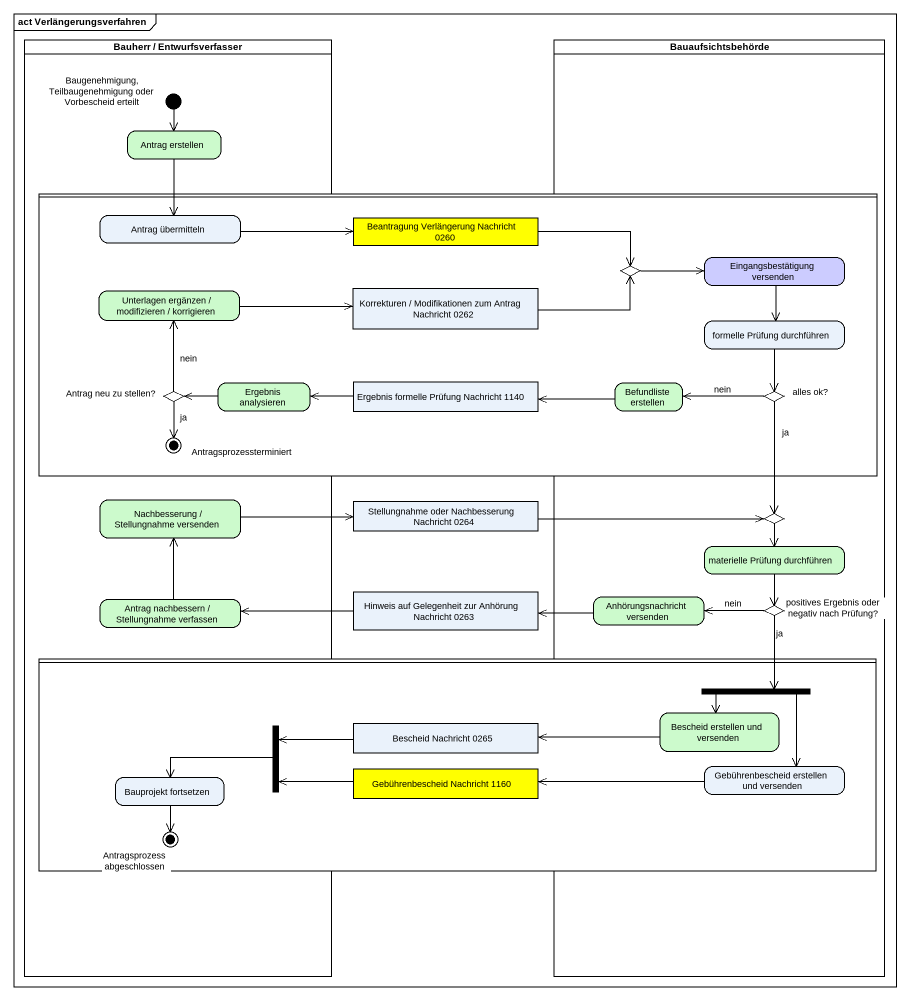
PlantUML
@startuml
mainframe act Verlängerungsverfahren
hide empty description
state "Bauherr / Entwurfsverfasser" as Bauherr_Entwurfsverfasser <<partition>> {
  state "Baugenehmigung, Teilbaugenehmigung oder Vorbescheid erteilt" as Baugenehmigung <<start>>
  state "Antrag erstellen" as Antrag_erstellen #CCFACC
  state "Nachbesserung / Stellungnahme versenden" as Nachbesserung_Stellungnahme #CCFACC
  state "Antrag nachbessern / Stellungnahme verfassen" as Antrag_nachbessern #CCFACC
}
state Bauaufsichtsbehörde <<partition>> {
  state choice2 <<choice>>
  state "materielle Prüfung durchführen" as materielle_Prüfung #CCFACC
  state "Anhörungsnachricht versenden" as Anhörungsnachricht_versenden #CCFACC
  state "positives Ergebnis oder negativ nach Prüfung?" as positives_Ergebnis_oder <<choice>>
}
state " " as lane1 <<partition>> {
  state "Antrag übermitteln" as Antrag_übermitteln
  state "Beantragung Verlängerung Nachricht 0260" as Beantragung_Verlängerung <<object>> #FFFF00
  state choice1 <<choice>>
  state "Eingangsbestätigung versenden" as Eingangsbestätigung #CCCCFF
  state "Unterlagen ergänzen / modifizieren / korrigieren" as Unterlagen_ergänzen #CCFACC
  state "Korrekturen / Modifikationen zum Antrag Nachricht 0262" as Korrekturen_Modifikationen <<object>>
  state "formelle Prüfung durchführen" as formelle_Prüfung_durchführen
  state "Ergebnis analysieren" as Ergebnis_analysieren #CCFACC
  state "Ergebnis formelle Prüfung Nachricht 1140" as Ergebnis_formelle_Prüfung <<object>>
  state "Befundliste erstellen" as Befundliste_erstellen #CCFACC
  state "Antrag neu zu stellen?" as Antrag_neu_zu_stellen <<choice>>
  state "alles ok?" as alles_ok <<choice>>
  state Antragsprozessterminiert <<end>>
}
state "Stellungnahme oder Nachbesserung Nachricht 0264" as Stellungnahme_oder <<object>>
state "Hinweis auf Gelegenheit zur Anhörung Nachricht 0263" as Hinweis_auf_Gelegenheit_zur <<object>>
state " " as lane2 <<partition>> {
  state fork1 <<fork>>
  state fork2 <<join>>
  state "Bescheid Nachricht 0265" as Bescheid_Nachricht_0265 <<object>>
  state "Bescheid erstellen und versenden" as Bescheid_erstellen_und #CCFACC
  state "Gebührenbescheid Nachricht 1160" as Gebührenbescheid_Nachricht <<object>> #FFFF00
  state "Gebührenbescheid erstellen und versenden" as Gebührenbescheid_erstellen
  state "Bauprojekt fortsetzen" as Bauprojekt_fortsetzen
  state "Antragsprozess abgeschlossen" as Antragsprozess_abgeschlossen <<end>>
}
Baugenehmigung --> Antrag_erstellen
Antrag_erstellen --> Antrag_übermitteln
Antrag_übermitteln -right-> Beantragung_Verlängerung
Beantragung_Verlängerung -right-> choice1
choice1 -right-> Eingangsbestätigung
Eingangsbestätigung --> formelle_Prüfung_durchführen
Unterlagen_ergänzen -right-> Korrekturen_Modifikationen
Korrekturen_Modifikationen -right-> choice1
formelle_Prüfung_durchführen --> alles_ok
Ergebnis_analysieren -left-> Antrag_neu_zu_stellen
Ergebnis_formelle_Prüfung -left-> Ergebnis_analysieren
Befundliste_erstellen -left-> Ergebnis_formelle_Prüfung
Antrag_neu_zu_stellen -up-> Unterlagen_ergänzen : nein
Antrag_neu_zu_stellen --> Antragsprozessterminiert : ja
alles_ok -left-> Befundliste_erstellen : nein
alles_ok --> choice2 : ja
Nachbesserung_Stellungnahme -right-> Stellungnahme_oder
Stellungnahme_oder -right-> choice2
choice2 --> materielle_Prüfung
materielle_Prüfung --> positives_Ergebnis_oder
Antrag_nachbessern -up-> Nachbesserung_Stellungnahme
Hinweis_auf_Gelegenheit_zur -left-> Antrag_nachbessern
Anhörungsnachricht_versenden -left-> Hinweis_auf_Gelegenheit_zur
positives_Ergebnis_oder -left-> Anhörungsnachricht_versenden : nein
positives_Ergebnis_oder --> fork1 : ja
fork1 --> Bescheid_erstellen_und
fork1 --> Gebührenbescheid_erstellen
fork2 -left-> Bauprojekt_fortsetzen
Bescheid_Nachricht_0265 -left-> fork2
Bescheid_erstellen_und -left-> Bescheid_Nachricht_0265
Gebührenbescheid_Nachricht -left-> fork2
Gebührenbescheid_erstellen -left-> Gebührenbescheid_Nachricht
Bauprojekt_fortsetzen --> Antragsprozess_abgeschlossen
@enduml
